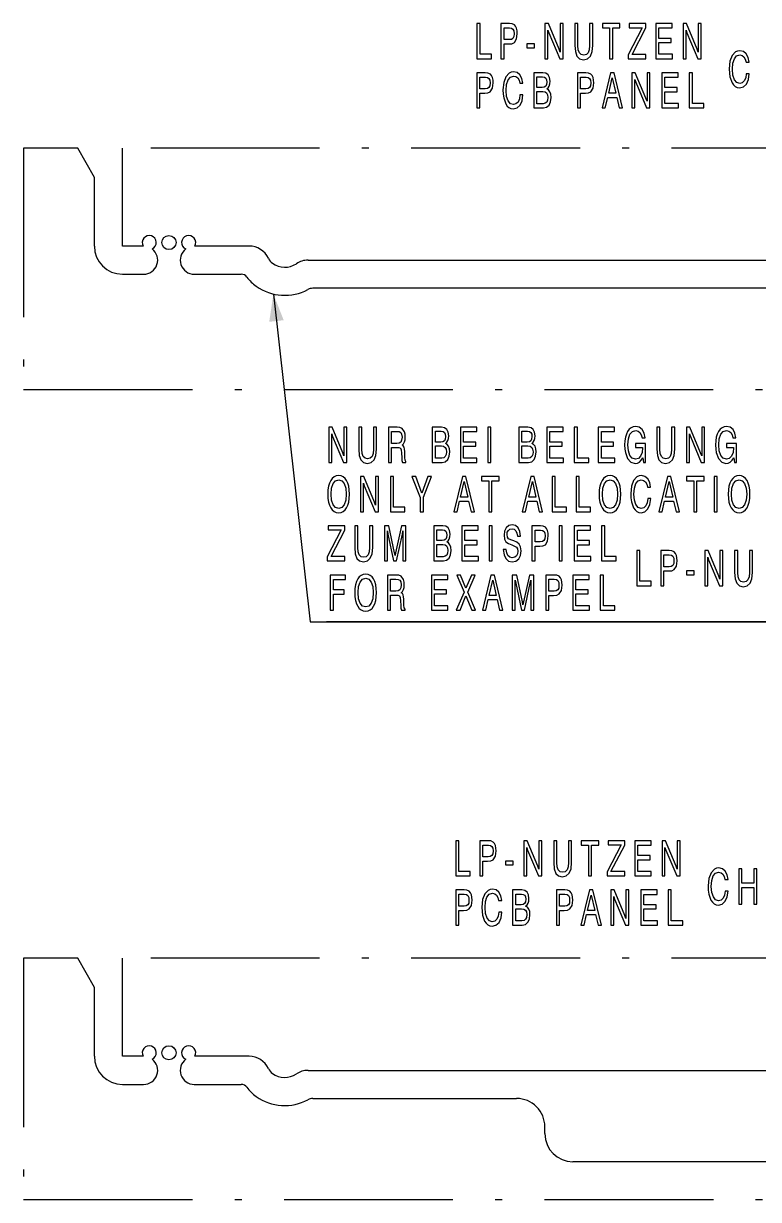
# Model space of a CAD drawing. Extents: x 42 to 318, y 14 to 287.
# Drawn here: x 216 to 268.2, y 187.4 to 271 of the extents above; entities that cross this region are included whole.
import ezdxf

# ---------------------------------------------------------------- set-up
doc = ezdxf.new("R2010")
doc.units = 0
doc.linetypes.add('DASHDOT', pattern=[18.5, 12, -3, 0.5, -3])
doc.layers.get('0').update_dxf_attribs({"linetype": 'CONTINUOUS'})

msp = doc.modelspace()

# ---------------------------------------------------------------- linework, layer by layer
at = {"color": 7, "linetype": 'DASHDOT'}
for p, q in [((215.990829, 262.176575), (215.990829, 262.153564)), ((219.856964, 262.176575), (215.990829, 262.176575)), ((215.990829, 262.153564), (215.990829, 245.029068)), ((311.02301, 262.176575), (223.02301, 262.176575)), ((215.990829, 245.029068), (317.998901, 245.029068)), ((219.857285, 204.585495), (215.995514, 204.585495)), ((215.995514, 204.585495), (215.995514, 187.443192)), ((311.02301, 204.585495), (223.02301, 204.585495)), ((215.995514, 187.443192), (317.995422, 187.443192))]:
    msp.add_line(p, q, dxfattribs=at)
at = {"color": 7}
for p, q in [((221.02301, 260.094452), (219.856964, 262.176575)), ((223.02301, 255.211945), (223.02301, 262.176575)), ((221.02301, 255.211945), (221.02301, 260.094452)), ((224.48999, 255.211945), (223.02301, 255.211945)), ((232.02301, 255.211945), (228.156021, 255.211945)), ((236.205322, 254.211945), (282.630188, 254.211945)), ((223.02301, 253.211945), (224.52301, 253.211945)), ((228.123016, 253.211945), (231.458069, 253.211945)), ((297.499023, 252.211945), (236.547012, 252.211945)), ((221.02301, 202.503937), (219.857285, 204.585495)), ((223.02301, 197.621429), (223.02301, 204.585495)), ((221.02301, 197.621429), (221.02301, 202.503937)), ((224.48999, 197.621429), (223.02301, 197.621429)), ((232.02301, 197.621429), (228.156021, 197.621429)), ((236.205322, 196.621429), (282.630188, 196.621429)), ((223.02301, 195.621429), (224.52301, 195.621429)), ((228.123016, 195.621429), (231.458069, 195.621429)), ((236.547012, 194.621429), (251.02301, 194.621429)), ((253.02301, 192.121429), (253.02301, 192.621429)), ((279.02301, 190.121429), (255.02301, 190.121429))]:
    msp.add_line(p, q, dxfattribs=at)
for points in [[(248.197037, 268.532532), (249.229889, 268.532532), (249.229889, 268.848938), (248.420792, 268.848938), (248.420792, 271.032532), (248.197037, 271.032532)], [(249.906174, 268.532532), (250.12767, 268.532532), (250.12767, 269.58609), (250.462158, 269.58609), (250.683655, 269.599976), (250.85994, 269.68692), (251.013626, 269.937256), (251.067871, 270.309296), (251.052048, 270.514465), (251.013626, 270.691772), (250.948074, 270.834351), (250.862198, 270.93866), (250.694946, 271.015137), (250.505096, 271.032532), (249.906174, 271.032532)], [(253.032913, 268.532532), (253.243103, 268.532532), (253.243103, 270.559662), (253.304123, 270.375366), (254.079346, 268.532532), (254.318909, 268.532532), (254.318909, 271.032532), (254.108719, 271.032532), (254.108719, 269.005402), (254.034134, 269.217499), (253.27475, 271.032532), (253.032913, 271.032532)], [(255.155655, 269.481781), (255.191818, 269.033234), (255.307083, 268.716827), (255.496933, 268.529053), (255.765884, 268.462982), (256.050659, 268.529053), (256.258575, 268.720306), (256.385132, 269.036713), (256.428101, 269.481781), (256.428101, 271.032532), (256.206604, 271.032532), (256.206604, 269.478302), (256.179474, 269.172302), (256.102631, 268.960205), (255.973816, 268.831543), (255.790741, 268.789825), (255.605423, 268.831543), (255.476593, 268.956726), (255.39975, 269.172302), (255.377151, 269.478302), (255.377151, 271.032532), (255.155655, 271.032532)], [(257.626465, 268.532532), (257.847931, 268.532532), (257.847931, 270.730042), (258.360992, 270.730042), (258.360992, 271.032532), (257.113403, 271.032532), (257.113403, 270.730042), (257.626465, 270.730042)], [(258.946869, 268.532532), (260.196686, 268.532532), (260.196686, 268.838501), (259.222595, 268.838501), (260.196686, 270.719604), (260.196686, 271.032532), (259.01239, 271.032532), (259.01239, 270.736969), (259.941284, 270.736969), (258.946869, 268.814178)], [(260.909149, 268.532532), (262.086639, 268.532532), (262.086639, 268.845459), (261.128357, 268.845459), (261.128357, 269.683441), (261.996246, 269.683441), (261.996246, 269.975494), (261.128357, 269.975494), (261.128357, 270.723083), (262.068573, 270.723083), (262.068573, 271.032532), (260.909149, 271.032532)], [(262.851074, 268.532532), (263.061249, 268.532532), (263.061249, 270.559662), (263.122284, 270.375366), (263.897491, 268.532532), (264.137054, 268.532532), (264.137054, 271.032532), (263.92688, 271.032532), (263.92688, 269.005402), (263.852295, 269.217499), (263.092896, 271.032532), (262.851074, 271.032532)], [(250.12767, 269.88858), (250.12767, 270.726563), (250.514145, 270.726563), (250.661057, 270.702209), (250.762756, 270.63266), (250.823776, 270.504028), (250.844116, 270.309296), (250.823776, 270.104156), (250.760498, 269.975494), (250.652008, 269.905975), (250.498322, 269.88858)], [(251.735107, 269.31488), (252.282043, 269.31488), (252.282043, 269.589569), (251.735107, 269.589569)], [(267.333862, 267.460907), (267.293182, 267.172302), (267.195984, 266.953247), (267.051361, 266.814178), (266.870544, 266.765503), (266.658081, 266.835022), (266.495361, 267.036713), (266.38913, 267.356598), (266.352997, 267.777313), (266.386871, 268.208466), (266.488586, 268.528351), (266.651306, 268.726563), (266.872803, 268.796082), (267.040039, 268.761322), (267.173401, 268.660492), (267.266052, 268.500549), (267.320313, 268.281494), (267.537262, 268.281494), (267.47171, 268.618774), (267.333862, 268.876068), (267.134979, 269.03949), (266.881836, 269.098602), (266.7146, 269.074249), (266.567688, 269.008179), (266.330383, 268.750885), (266.178955, 268.347565), (266.126984, 267.819031), (266.138275, 267.513062), (266.176697, 267.241852), (266.323608, 266.817657), (266.427551, 266.664673), (266.554138, 266.553406), (266.696503, 266.487335), (266.859253, 266.462982), (267.130463, 266.532532), (267.345154, 266.730713), (267.487549, 267.04715), (267.548553, 267.460907)], [(248.197037, 265.032532), (248.418518, 265.032532), (248.418518, 266.08609), (248.753021, 266.08609), (248.974503, 266.099976), (249.150787, 266.18692), (249.304474, 266.437256), (249.358719, 266.809296), (249.342896, 267.014465), (249.304474, 267.191772), (249.238937, 267.334351), (249.153046, 267.43866), (248.985809, 267.515137), (248.795959, 267.532532), (248.197037, 267.532532)], [(251.257706, 265.960907), (251.217026, 265.672302), (251.119843, 265.453247), (250.975204, 265.314178), (250.794388, 265.265503), (250.58194, 265.335022), (250.41922, 265.536713), (250.313004, 265.856598), (250.27684, 266.277313), (250.31073, 266.708466), (250.412445, 267.028351), (250.575165, 267.226563), (250.796661, 267.296082), (250.963898, 267.261322), (251.097244, 267.160492), (251.189911, 267.000549), (251.244156, 266.781494), (251.461121, 266.781494), (251.395569, 267.118774), (251.257706, 267.376068), (251.058823, 267.53949), (250.805695, 267.598602), (250.638443, 267.574249), (250.491547, 267.508179), (250.254227, 267.250885), (250.102814, 266.847565), (250.050827, 266.319031), (250.062134, 266.013062), (250.100555, 265.741852), (250.247452, 265.317657), (250.35141, 265.164673), (250.477982, 265.053406), (250.620361, 264.987335), (250.783096, 264.962982), (251.054306, 265.032532), (251.269012, 265.230713), (251.411392, 265.54715), (251.472412, 265.960907)], [(252.23233, 265.032532), (252.921661, 265.032532), (253.152176, 265.084686), (253.323944, 265.237671), (253.432434, 265.470642), (253.470856, 265.78009), (253.448257, 266.002625), (253.387238, 266.179962), (253.290054, 266.308624), (253.161224, 266.381622), (253.260666, 266.468567), (253.335251, 266.59024), (253.378189, 266.739777), (253.394012, 266.924042), (253.360107, 267.188293), (253.265182, 267.379547), (253.106979, 267.494293), (252.887756, 267.532532), (252.23233, 267.532532)], [(255.347763, 265.032532), (255.56926, 265.032532), (255.56926, 266.08609), (255.903748, 266.08609), (256.125244, 266.099976), (256.301514, 266.18692), (256.4552, 266.437256), (256.50946, 266.809296), (256.493622, 267.014465), (256.4552, 267.191772), (256.389679, 267.334351), (256.303772, 267.43866), (256.136536, 267.515137), (255.946686, 267.532532), (255.347763, 267.532532)], [(257.09082, 265.032532), (257.319092, 265.032532), (257.493103, 265.78009), (258.132721, 265.78009), (258.304474, 265.032532), (258.544037, 265.032532), (257.938354, 267.532532), (257.694244, 267.532532)], [(259.209045, 265.032532), (259.41922, 265.032532), (259.41922, 267.059662), (259.480255, 266.875366), (260.255463, 265.032532), (260.495026, 265.032532), (260.495026, 267.532532), (260.284821, 267.532532), (260.284821, 265.505402), (260.210236, 265.717499), (259.450867, 267.532532), (259.209045, 267.532532)], [(261.34082, 265.032532), (262.518311, 265.032532), (262.518311, 265.345459), (261.560028, 265.345459), (261.560028, 266.183441), (262.427917, 266.183441), (262.427917, 266.475494), (261.560028, 266.475494), (261.560028, 267.223083), (262.500244, 267.223083), (262.500244, 267.532532), (261.34082, 267.532532)], [(263.285004, 265.032532), (264.317871, 265.032532), (264.317871, 265.348938), (263.508759, 265.348938), (263.508759, 267.532532), (263.285004, 267.532532)], [(248.418518, 266.38858), (248.418518, 267.226563), (248.804993, 267.226563), (248.951904, 267.202209), (249.053604, 267.13266), (249.114624, 267.004028), (249.134964, 266.809296), (249.114624, 266.604156), (249.051346, 266.475494), (248.942871, 266.405975), (248.789185, 266.38858)], [(252.453812, 266.482452), (252.453812, 267.247406), (252.858368, 267.247406), (252.996231, 267.223083), (253.093414, 267.153534), (253.152176, 267.038788), (253.172516, 266.875366), (253.149918, 266.698029), (253.088898, 266.572876), (252.98494, 266.503326), (252.840286, 266.482452)], [(255.56926, 266.38858), (255.56926, 267.226563), (255.955734, 267.226563), (256.102631, 267.202209), (256.204346, 267.13266), (256.26535, 267.004028), (256.285706, 266.809296), (256.26535, 266.604156), (256.202087, 266.475494), (256.093597, 266.405975), (255.939911, 266.38858)], [(257.560913, 266.072174), (257.816284, 267.174408), (258.067169, 266.072174)], [(252.453812, 265.335022), (252.453812, 266.204285), (252.87645, 266.204285), (253.036911, 266.179962), (253.152176, 266.103455), (253.219986, 265.971344), (253.244843, 265.783569), (253.222244, 265.588867), (253.156708, 265.449768), (253.048218, 265.362854), (252.901306, 265.335022)], [(237.677048, 239.831818), (237.887238, 239.831818), (237.887238, 241.858932), (237.948257, 241.674652), (238.723465, 239.831818), (238.963028, 239.831818), (238.963028, 242.331818), (238.752838, 242.331818), (238.752838, 240.304703), (238.678268, 240.5168), (237.918869, 242.331818), (237.677048, 242.331818)], [(239.799789, 240.781052), (239.835953, 240.33252), (239.951218, 240.016098), (240.141052, 239.828339), (240.410004, 239.762283), (240.694778, 239.828339), (240.90271, 240.019577), (241.029266, 240.335983), (241.07222, 240.781052), (241.07222, 242.331818), (240.850723, 242.331818), (240.850723, 240.777573), (240.823608, 240.471588), (240.746765, 240.259491), (240.617935, 240.130844), (240.434875, 240.089127), (240.249542, 240.130844), (240.120712, 240.256012), (240.043869, 240.471588), (240.021271, 240.777573), (240.021271, 242.331818), (239.799789, 242.331818)], [(241.911224, 242.331818), (241.911224, 239.831818), (242.130447, 239.831818), (242.130447, 240.902756), (242.487549, 240.902756), (242.659317, 240.892319), (242.765533, 240.840164), (242.824295, 240.721939), (242.849167, 240.502884), (242.862717, 240.176041), (242.874023, 239.977859), (242.905655, 239.831818), (243.161057, 239.831818), (243.161057, 239.901352), (243.106812, 240.002197), (243.086472, 240.193436), (243.06839, 240.603729), (243.052567, 240.777573), (243.023193, 240.913177), (242.968948, 241.007065), (242.883057, 241.069641), (242.977982, 241.163528), (243.04805, 241.292175), (243.090988, 241.448639), (243.106812, 241.639877), (243.090988, 241.834595), (243.052567, 242.004974), (242.896622, 242.244888), (242.731628, 242.317917), (242.541794, 242.331818)], [(242.128189, 242.039749), (242.50563, 242.039749), (242.666092, 242.022354), (242.783615, 241.959778), (242.853683, 241.838074), (242.87854, 241.632935), (242.853683, 241.420837), (242.785873, 241.285233), (242.66835, 241.212204), (242.50563, 241.191345), (242.128189, 241.191345)], [(245.031189, 239.831818), (245.720505, 239.831818), (245.951035, 239.883972), (246.122803, 240.036957), (246.231293, 240.269928), (246.269714, 240.579376), (246.247101, 240.80191), (246.186081, 240.979248), (246.088898, 241.107895), (245.960083, 241.180908), (246.059525, 241.267838), (246.134109, 241.389542), (246.177048, 241.539047), (246.192871, 241.723328), (246.158966, 241.987595), (246.064041, 242.178833), (245.905838, 242.293564), (245.686615, 242.331818), (245.031189, 242.331818)], [(245.25267, 241.281754), (245.25267, 242.046692), (245.657227, 242.046692), (245.79509, 242.022354), (245.892273, 241.95282), (245.951035, 241.838074), (245.971375, 241.674652), (245.948776, 241.49733), (245.887756, 241.372147), (245.783783, 241.302612), (245.639145, 241.281754)], [(247.027359, 239.831818), (248.204865, 239.831818), (248.204865, 240.144745), (247.246582, 240.144745), (247.246582, 240.982727), (248.114456, 240.982727), (248.114456, 241.274796), (247.246582, 241.274796), (247.246582, 242.022354), (248.186783, 242.022354), (248.186783, 242.331818), (247.027359, 242.331818)], [(248.976074, 239.831818), (249.197556, 239.831818), (249.197556, 242.331818), (248.976074, 242.331818)], [(251.171661, 239.831818), (251.860977, 239.831818), (252.091507, 239.883972), (252.263275, 240.036957), (252.371765, 240.269928), (252.410187, 240.579376), (252.387573, 240.80191), (252.326553, 240.979248), (252.22937, 241.107895), (252.100555, 241.180908), (252.199997, 241.267838), (252.274582, 241.389542), (252.31752, 241.539047), (252.333344, 241.723328), (252.299438, 241.987595), (252.204514, 242.178833), (252.04631, 242.293564), (251.827072, 242.331818), (251.171661, 242.331818)], [(251.393143, 241.281754), (251.393143, 242.046692), (251.797699, 242.046692), (251.935562, 242.022354), (252.032745, 241.95282), (252.091507, 241.838074), (252.111847, 241.674652), (252.089249, 241.49733), (252.028229, 241.372147), (251.924255, 241.302612), (251.779617, 241.281754)], [(253.167831, 239.831818), (254.345337, 239.831818), (254.345337, 240.144745), (253.387054, 240.144745), (253.387054, 240.982727), (254.254929, 240.982727), (254.254929, 241.274796), (253.387054, 241.274796), (253.387054, 242.022354), (254.327255, 242.022354), (254.327255, 242.331818), (253.167831, 242.331818)], [(255.11203, 239.831818), (256.144867, 239.831818), (256.144867, 240.148224), (255.33577, 240.148224), (255.33577, 242.331818), (255.11203, 242.331818)], [(256.821167, 239.831818), (257.998657, 239.831818), (257.998657, 240.144745), (257.040405, 240.144745), (257.040405, 240.982727), (257.908264, 240.982727), (257.908264, 241.274796), (257.040405, 241.274796), (257.040405, 242.022354), (257.980591, 242.022354), (257.980591, 242.331818), (256.821167, 242.331818)], [(259.981293, 240.165619), (260.028748, 239.831818), (260.173401, 239.831818), (260.173401, 241.180908), (259.461456, 241.180908), (259.461456, 240.899277), (259.969971, 240.899277), (259.969971, 240.867981), (259.933838, 240.53418), (259.829865, 240.283829), (259.671661, 240.123886), (259.465973, 240.071732), (259.23999, 240.137802), (259.068207, 240.335983), (258.959717, 240.655884), (258.923553, 241.090515), (258.959717, 241.521667), (259.070465, 241.838074), (259.244507, 242.03627), (259.481812, 242.105804), (259.649048, 242.067566), (259.78241, 241.966721), (259.877319, 241.799835), (259.931549, 241.577301), (260.146271, 241.577301), (260.073944, 241.921524), (259.933838, 242.178833), (259.734924, 242.338776), (259.481812, 242.397888), (259.30777, 242.373535), (259.154083, 242.304001), (259.018494, 242.192734), (258.905487, 242.043228), (258.815094, 241.85199), (258.749542, 241.625977), (258.708862, 241.365204), (258.695313, 241.076599), (258.708862, 240.78801), (258.749542, 240.530701), (258.903229, 240.116943), (259.136017, 239.852676), (259.434357, 239.762283), (259.599335, 239.7901), (259.743988, 239.863113), (259.872803, 239.988281)], [(260.983032, 240.781052), (261.019196, 240.33252), (261.13446, 240.016098), (261.32428, 239.828339), (261.593262, 239.762283), (261.878021, 239.828339), (262.085938, 240.019577), (262.212524, 240.335983), (262.255463, 240.781052), (262.255463, 242.331818), (262.033966, 242.331818), (262.033966, 240.777573), (262.006836, 240.471588), (261.929993, 240.259491), (261.801178, 240.130844), (261.618103, 240.089127), (261.43277, 240.130844), (261.303955, 240.256012), (261.227112, 240.471588), (261.204498, 240.777573), (261.204498, 242.331818), (260.983032, 242.331818)], [(263.092194, 239.831818), (263.302399, 239.831818), (263.302399, 241.858932), (263.363403, 241.674652), (264.138611, 239.831818), (264.378204, 239.831818), (264.378204, 242.331818), (264.167999, 242.331818), (264.167999, 240.304703), (264.093414, 240.5168), (263.334045, 242.331818), (263.092194, 242.331818)], [(266.439911, 240.165619), (266.487366, 239.831818), (266.632019, 239.831818), (266.632019, 241.180908), (265.920105, 241.180908), (265.920105, 240.899277), (266.428619, 240.899277), (266.428619, 240.867981), (266.392456, 240.53418), (266.288483, 240.283829), (266.13028, 240.123886), (265.924622, 240.071732), (265.698608, 240.137802), (265.526825, 240.335983), (265.418335, 240.655884), (265.382202, 241.090515), (265.418335, 241.521667), (265.529083, 241.838074), (265.703125, 242.03627), (265.94043, 242.105804), (266.107666, 242.067566), (266.241028, 241.966721), (266.335938, 241.799835), (266.390198, 241.577301), (266.604889, 241.577301), (266.532562, 241.921524), (266.392456, 242.178833), (266.193573, 242.338776), (265.94043, 242.397888), (265.766418, 242.373535), (265.612732, 242.304001), (265.477112, 242.192734), (265.364105, 242.043228), (265.273712, 241.85199), (265.20816, 241.625977), (265.16748, 241.365204), (265.153931, 241.076599), (265.16748, 240.78801), (265.20816, 240.530701), (265.361847, 240.116943), (265.594635, 239.852676), (265.892975, 239.762283), (266.057953, 239.7901), (266.202606, 239.863113), (266.331421, 239.988281)], [(245.25267, 240.134323), (245.25267, 241.003586), (245.675308, 241.003586), (245.83577, 240.979248), (245.951035, 240.902756), (246.018845, 240.770615), (246.043701, 240.582855), (246.021103, 240.388153), (245.955551, 240.249069), (245.847076, 240.16214), (245.700165, 240.134323)], [(251.393143, 240.134323), (251.393143, 241.003586), (251.815781, 241.003586), (251.976242, 240.979248), (252.091507, 240.902756), (252.159317, 240.770615), (252.184174, 240.582855), (252.161575, 240.388153), (252.096024, 240.249069), (251.987549, 240.16214), (251.840637, 240.134323)], [(237.609238, 237.580078), (237.620544, 237.281052), (237.661224, 237.020279), (237.726761, 236.794266), (237.814911, 236.606506), (237.925659, 236.456985), (238.056747, 236.349197), (238.20816, 236.286621), (238.379929, 236.262283), (238.549438, 236.286621), (238.700867, 236.349197), (238.831955, 236.456985), (238.942688, 236.606506), (239.030838, 236.794266), (239.094116, 237.020279), (239.132538, 237.281052), (239.148361, 237.580078), (239.134796, 237.875626), (239.094116, 238.136414), (239.02858, 238.362411), (238.942688, 238.550171), (238.831955, 238.699692), (238.700867, 238.80748), (238.549438, 238.873535), (238.379929, 238.897888), (238.20816, 238.873535), (238.056747, 238.80748), (237.925659, 238.699692), (237.814911, 238.550171), (237.726761, 238.362411), (237.661224, 238.136414), (237.620544, 237.875626)], [(237.837509, 237.580078), (237.873672, 238.01123), (237.982162, 238.334595), (238.153931, 238.532791), (238.379929, 238.602325), (238.603683, 238.532791), (238.775452, 238.334595), (238.881668, 238.01123), (238.92009, 237.580078), (238.881668, 237.145447), (238.775452, 236.822083), (238.603683, 236.623886), (238.379929, 236.557831), (238.153931, 236.623886), (237.982162, 236.822083), (237.873672, 237.145447)], [(239.924088, 236.331818), (240.134277, 236.331818), (240.134277, 238.358932), (240.195297, 238.174652), (240.970505, 236.331818), (241.210083, 236.331818), (241.210083, 238.831818), (240.999893, 238.831818), (240.999893, 236.804703), (240.925308, 237.0168), (240.165924, 238.831818), (239.924088, 238.831818)], [(242.055878, 236.331818), (243.08873, 236.331818), (243.08873, 236.648224), (242.279617, 236.648224), (242.279617, 238.831818), (242.055878, 238.831818)], [(244.395584, 236.331818), (244.395584, 237.357544), (244.974167, 238.831818), (244.714249, 238.831818), (244.282578, 237.649628), (243.848633, 238.831818), (243.570648, 238.831818), (244.174088, 237.333206), (244.174088, 236.331818)], [(246.566299, 236.331818), (246.794571, 236.331818), (246.968597, 237.079376), (247.6082, 237.079376), (247.779968, 236.331818), (248.019531, 236.331818), (247.413834, 238.831818), (247.169739, 238.831818)], [(247.036392, 237.37146), (247.291794, 238.473679), (247.542664, 237.37146)], [(249.046143, 236.331818), (249.267624, 236.331818), (249.267624, 238.529312), (249.78067, 238.529312), (249.78067, 238.831818), (248.533096, 238.831818), (248.533096, 238.529312), (249.046143, 238.529312)], [(251.415741, 236.331818), (251.644012, 236.331818), (251.818039, 237.079376), (252.457642, 237.079376), (252.62941, 236.331818), (252.868973, 236.331818), (252.263275, 238.831818), (252.01918, 238.831818)], [(251.885849, 237.37146), (252.141235, 238.473679), (252.392105, 237.37146)], [(253.536224, 236.331818), (254.569092, 236.331818), (254.569092, 236.648224), (253.759979, 236.648224), (253.759979, 238.831818), (253.536224, 238.831818)], [(255.245361, 236.331818), (256.278229, 236.331818), (256.278229, 236.648224), (255.469116, 236.648224), (255.469116, 238.831818), (255.245361, 238.831818)], [(256.88446, 237.580078), (256.895752, 237.281052), (256.936432, 237.020279), (257.001984, 236.794266), (257.090118, 236.606506), (257.200867, 236.456985), (257.33194, 236.349197), (257.483368, 236.286621), (257.655151, 236.262283), (257.824646, 236.286621), (257.976074, 236.349197), (258.107147, 236.456985), (258.217896, 236.606506), (258.30603, 236.794266), (258.369324, 237.020279), (258.407745, 237.281052), (258.423553, 237.580078), (258.410004, 237.875626), (258.369324, 238.136414), (258.303772, 238.362411), (258.217896, 238.550171), (258.107147, 238.699692), (257.976074, 238.80748), (257.824646, 238.873535), (257.655151, 238.897888), (257.483368, 238.873535), (257.33194, 238.80748), (257.200867, 238.699692), (257.090118, 238.550171), (257.001984, 238.362411), (256.936432, 238.136414), (256.895752, 237.875626)], [(257.112732, 237.580078), (257.148865, 238.01123), (257.257355, 238.334595), (257.429138, 238.532791), (257.655151, 238.602325), (257.878876, 238.532791), (258.050659, 238.334595), (258.156891, 238.01123), (258.195313, 237.580078), (258.156891, 237.145447), (258.050659, 236.822083), (257.878876, 236.623886), (257.655151, 236.557831), (257.429138, 236.623886), (257.257355, 236.822083), (257.148865, 237.145447)], [(260.338379, 237.260193), (260.297699, 236.971588), (260.2005, 236.752548), (260.055878, 236.613464), (259.875061, 236.564774), (259.662628, 236.634323), (259.499878, 236.835983), (259.393677, 237.155884), (259.357513, 237.576599), (259.391418, 238.007751), (259.493103, 238.327652), (259.655823, 238.525833), (259.877319, 238.595383), (260.044556, 238.560608), (260.177917, 238.459778), (260.270569, 238.299835), (260.324829, 238.08078), (260.541779, 238.08078), (260.476257, 238.418045), (260.338379, 238.675354), (260.139496, 238.838776), (259.886353, 238.897888), (259.719116, 238.873535), (259.572205, 238.80748), (259.3349, 238.550171), (259.183472, 238.146835), (259.1315, 237.618332), (259.142792, 237.312347), (259.181213, 237.041138), (259.328125, 236.616943), (259.432098, 236.463943), (259.558655, 236.352676), (259.70105, 236.286621), (259.86377, 236.262283), (260.134979, 236.331818), (260.34967, 236.530014), (260.492065, 236.84642), (260.553101, 237.260193)], [(261.132202, 236.331818), (261.360474, 236.331818), (261.534485, 237.079376), (262.174072, 237.079376), (262.345856, 236.331818), (262.585419, 236.331818), (261.979736, 238.831818), (261.735626, 238.831818)], [(261.602295, 237.37146), (261.857666, 238.473679), (262.108551, 237.37146)], [(263.61203, 236.331818), (263.833496, 236.331818), (263.833496, 238.529312), (264.346558, 238.529312), (264.346558, 238.831818), (263.098969, 238.831818), (263.098969, 238.529312), (263.61203, 238.529312)], [(265.047699, 236.331818), (265.269196, 236.331818), (265.269196, 238.831818), (265.047699, 238.831818)], [(266.053955, 237.580078), (266.065247, 237.281052), (266.105927, 237.020279), (266.171478, 236.794266), (266.259613, 236.606506), (266.370361, 236.456985), (266.501465, 236.349197), (266.652893, 236.286621), (266.824646, 236.262283), (266.994141, 236.286621), (267.145569, 236.349197), (267.276672, 236.456985), (267.38739, 236.606506), (267.475555, 236.794266), (267.538818, 237.020279), (267.57724, 237.281052), (267.593079, 237.580078), (267.579498, 237.875626), (267.538818, 238.136414), (267.473297, 238.362411), (267.38739, 238.550171), (267.276672, 238.699692), (267.145569, 238.80748), (266.994141, 238.873535), (266.824646, 238.897888), (266.652893, 238.873535), (266.501465, 238.80748), (266.370361, 238.699692), (266.259613, 238.550171), (266.171478, 238.362411), (266.105927, 238.136414), (266.065247, 237.875626)], [(266.282227, 237.580078), (266.31839, 238.01123), (266.42688, 238.334595), (266.598633, 238.532791), (266.824646, 238.602325), (267.048401, 238.532791), (267.220154, 238.334595), (267.326385, 238.01123), (267.364807, 237.580078), (267.326385, 237.145447), (267.220154, 236.822083), (267.048401, 236.623886), (266.824646, 236.557831), (266.598633, 236.623886), (266.42688, 236.822083), (266.31839, 237.145447)], [(237.568558, 232.831818), (238.81839, 232.831818), (238.81839, 233.137802), (237.844299, 233.137802), (238.81839, 235.01889), (238.81839, 235.331818), (237.634109, 235.331818), (237.634109, 235.03627), (238.563004, 235.03627), (237.568558, 233.113464)], [(239.52179, 233.781052), (239.557953, 233.33252), (239.673218, 233.016098), (239.863068, 232.828339), (240.132019, 232.762283), (240.416794, 232.828339), (240.62471, 233.019577), (240.751282, 233.335983), (240.79422, 233.781052), (240.79422, 235.331818), (240.572739, 235.331818), (240.572739, 233.777573), (240.545609, 233.471588), (240.468765, 233.259491), (240.339951, 233.130844), (240.156876, 233.089127), (239.971558, 233.130844), (239.842728, 233.256012), (239.765884, 233.471588), (239.743286, 233.777573), (239.743286, 235.331818), (239.52179, 235.331818)], [(241.836639, 234.963257), (241.872803, 234.744202), (242.281876, 232.831818), (242.489807, 232.831818), (242.907928, 234.744202), (242.94635, 234.963257), (242.94635, 232.831818), (243.161057, 232.831818), (243.161057, 235.331818), (242.844635, 235.331818), (242.426529, 233.419434), (242.390366, 233.214294), (242.351944, 233.419434), (241.949646, 235.331818), (241.63324, 235.331818), (241.63324, 232.831818), (241.836639, 232.831818)], [(245.128372, 232.831818), (245.817688, 232.831818), (246.048218, 232.883972), (246.219986, 233.036957), (246.328476, 233.269928), (246.366898, 233.579376), (246.344299, 233.80191), (246.283264, 233.979248), (246.186081, 234.107895), (246.057266, 234.180908), (246.156708, 234.267838), (246.231293, 234.389542), (246.274231, 234.539047), (246.290054, 234.723328), (246.256149, 234.987595), (246.161224, 235.178833), (246.003021, 235.293564), (245.783783, 235.331818), (245.128372, 235.331818)], [(245.349854, 234.281754), (245.349854, 235.046692), (245.75441, 235.046692), (245.892273, 235.022354), (245.989456, 234.95282), (246.048218, 234.838074), (246.068558, 234.674652), (246.045959, 234.49733), (245.98494, 234.372147), (245.880981, 234.302612), (245.736328, 234.281754)], [(247.124542, 232.831818), (248.302048, 232.831818), (248.302048, 233.144745), (247.343765, 233.144745), (247.343765, 233.982727), (248.211639, 233.982727), (248.211639, 234.274796), (247.343765, 234.274796), (247.343765, 235.022354), (248.283966, 235.022354), (248.283966, 235.331818), (247.124542, 235.331818)], [(249.073257, 232.831818), (249.294739, 232.831818), (249.294739, 235.331818), (249.073257, 235.331818)], [(250.074997, 233.655884), (250.12471, 233.273407), (250.251282, 232.995239), (250.447906, 232.82486), (250.712341, 232.765747), (250.972244, 232.82486), (251.168869, 232.981323), (251.293182, 233.228195), (251.336121, 233.555038), (251.299957, 233.826248), (251.202774, 234.031403), (251.040054, 234.160049), (250.829865, 234.250458), (250.608368, 234.330429), (250.454681, 234.4104), (250.364288, 234.525146), (250.337158, 234.716385), (250.359772, 234.876328), (250.432083, 235.004974), (250.542831, 235.084946), (250.69426, 235.116241), (250.847946, 235.081467), (250.965469, 234.980637), (251.042313, 234.817215), (251.078476, 234.59816), (251.288666, 234.59816), (251.245712, 234.931961), (251.130447, 235.182312), (250.949646, 235.342255), (250.707825, 235.397888), (250.465988, 235.342255), (250.282928, 235.189255), (250.16539, 234.956299), (250.126968, 234.657272), (250.160873, 234.382584), (250.262573, 234.194824), (250.434341, 234.066177), (250.671661, 233.965332), (250.86377, 233.88884), (251.003891, 233.812347), (251.087509, 233.697601), (251.116898, 233.5168), (251.087509, 233.329041), (251.008408, 233.182999), (250.881836, 233.09259), (250.710083, 233.06131), (250.536057, 233.099548), (250.404968, 233.221252), (250.319077, 233.405533), (250.287445, 233.655884)], [(252.109589, 232.831818), (252.331085, 232.831818), (252.331085, 233.885361), (252.665573, 233.885361), (252.887054, 233.899277), (253.063339, 233.986206), (253.217026, 234.236542), (253.271271, 234.608597), (253.255447, 234.813736), (253.217026, 234.991074), (253.151489, 235.133621), (253.065613, 235.23793), (252.898361, 235.314438), (252.708511, 235.331818), (252.109589, 235.331818)], [(252.331085, 234.187866), (252.331085, 235.025833), (252.71756, 235.025833), (252.864456, 235.001495), (252.966156, 234.931961), (253.027191, 234.803299), (253.047531, 234.608597), (253.027191, 234.403442), (252.963898, 234.274796), (252.855423, 234.205246), (252.701736, 234.187866)], [(254.037964, 232.831818), (254.259445, 232.831818), (254.259445, 235.331818), (254.037964, 235.331818)], [(255.114288, 232.831818), (256.291779, 232.831818), (256.291779, 233.144745), (255.333511, 233.144745), (255.333511, 233.982727), (256.201385, 233.982727), (256.201385, 234.274796), (255.333511, 234.274796), (255.333511, 235.022354), (256.273712, 235.022354), (256.273712, 235.331818), (255.114288, 235.331818)], [(257.058472, 232.831818), (258.091339, 232.831818), (258.091339, 233.148224), (257.282227, 233.148224), (257.282227, 235.331818), (257.058472, 235.331818)], [(245.349854, 233.134323), (245.349854, 234.003586), (245.772491, 234.003586), (245.932953, 233.979248), (246.048218, 233.902756), (246.116028, 233.770615), (246.140884, 233.582855), (246.118286, 233.388153), (246.052734, 233.249069), (245.94426, 233.16214), (245.797348, 233.134323)], [(259.551727, 231.066467), (260.584595, 231.066467), (260.584595, 231.382874), (259.775482, 231.382874), (259.775482, 233.566467), (259.551727, 233.566467)], [(261.260895, 231.066467), (261.482361, 231.066467), (261.482361, 232.12001), (261.816864, 232.12001), (262.038361, 232.133926), (262.21463, 232.220856), (262.368317, 232.471191), (262.422577, 232.843246), (262.406738, 233.048386), (262.368317, 233.225723), (262.302795, 233.368271), (262.216888, 233.47258), (262.049652, 233.549088), (261.859802, 233.566467), (261.260895, 233.566467)], [(261.482361, 232.422516), (261.482361, 233.260483), (261.868835, 233.260483), (262.015747, 233.236145), (262.117462, 233.166611), (262.178467, 233.037949), (262.198822, 232.843246), (262.178467, 232.638092), (262.115204, 232.509445), (262.006714, 232.439896), (261.853027, 232.422516)], [(264.387634, 231.066467), (264.597809, 231.066467), (264.597809, 233.093582), (264.658844, 232.909302), (265.434052, 231.066467), (265.673615, 231.066467), (265.673615, 233.566467), (265.46344, 233.566467), (265.46344, 231.539352), (265.388855, 231.75145), (264.629456, 233.566467), (264.387634, 233.566467)], [(266.510376, 232.015701), (266.546539, 231.567169), (266.661804, 231.250748), (266.851624, 231.062988), (267.120575, 230.996933), (267.405365, 231.062988), (267.613281, 231.254227), (267.739838, 231.570633), (267.782806, 232.015701), (267.782806, 233.566467), (267.56131, 233.566467), (267.56131, 232.012222), (267.53418, 231.706238), (267.457336, 231.494141), (267.328522, 231.365494), (267.145447, 231.323776), (266.960114, 231.365494), (266.831299, 231.490662), (266.754456, 231.706238), (266.731842, 232.012222), (266.731842, 233.566467), (266.510376, 233.566467)], [(237.779007, 229.331818), (238.000488, 229.331818), (238.000488, 230.461853), (238.759888, 230.461853), (238.759888, 230.767838), (238.000488, 230.767838), (238.000488, 231.51889), (238.870621, 231.51889), (238.870621, 231.831818), (237.779007, 231.831818)], [(239.526566, 230.580078), (239.537872, 230.281052), (239.578552, 230.020279), (239.644104, 229.794266), (239.732239, 229.606506), (239.842987, 229.456985), (239.974075, 229.349197), (240.125488, 229.286621), (240.297256, 229.262283), (240.466766, 229.286621), (240.618195, 229.349197), (240.749283, 229.456985), (240.860016, 229.606506), (240.948166, 229.794266), (241.011444, 230.020279), (241.049866, 230.281052), (241.065689, 230.580078), (241.052124, 230.875626), (241.011444, 231.136414), (240.945908, 231.362411), (240.860016, 231.550171), (240.749283, 231.699692), (240.618195, 231.80748), (240.466766, 231.873535), (240.297256, 231.897888), (240.125488, 231.873535), (239.974075, 231.80748), (239.842987, 231.699692), (239.732239, 231.550171), (239.644104, 231.362411), (239.578552, 231.136414), (239.537872, 230.875626)], [(239.754837, 230.580078), (239.791, 231.01123), (239.89949, 231.334595), (240.071259, 231.532791), (240.297256, 231.602325), (240.521011, 231.532791), (240.69278, 231.334595), (240.798996, 231.01123), (240.837418, 230.580078), (240.798996, 230.145447), (240.69278, 229.822083), (240.521011, 229.623886), (240.297256, 229.557831), (240.071259, 229.623886), (239.89949, 229.822083), (239.791, 230.145447)], [(241.843674, 231.831818), (241.843674, 229.331818), (242.062912, 229.331818), (242.062912, 230.402756), (242.419998, 230.402756), (242.591766, 230.392319), (242.697998, 230.340164), (242.75676, 230.221939), (242.781616, 230.002884), (242.795181, 229.676041), (242.806473, 229.477859), (242.83812, 229.331818), (243.093506, 229.331818), (243.093506, 229.401352), (243.039261, 229.502197), (243.018921, 229.693436), (243.000839, 230.103729), (242.985016, 230.277573), (242.955643, 230.413177), (242.901398, 230.507065), (242.815521, 230.569641), (242.910446, 230.663528), (242.980499, 230.792175), (243.023438, 230.948639), (243.039261, 231.139877), (243.023438, 231.334595), (242.985016, 231.504974), (242.829071, 231.744888), (242.664093, 231.817917), (242.474243, 231.831818)], [(244.963638, 229.331818), (246.141144, 229.331818), (246.141144, 229.644745), (245.182861, 229.644745), (245.182861, 230.482727), (246.050735, 230.482727), (246.050735, 230.774796), (245.182861, 230.774796), (245.182861, 231.522354), (246.123062, 231.522354), (246.123062, 231.831818), (244.963638, 231.831818)], [(246.73381, 229.331818), (247.002747, 229.331818), (247.411835, 230.343643), (247.829941, 229.331818), (248.101151, 229.331818), (247.542908, 230.618332), (248.071777, 231.831818), (247.814117, 231.831818), (247.420868, 230.906921), (247.034393, 231.831818), (246.763184, 231.831818), (247.292053, 230.611374)], [(248.594376, 229.331818), (248.822647, 229.331818), (248.996674, 230.079376), (249.636276, 230.079376), (249.808044, 229.331818), (250.047607, 229.331818), (249.44191, 231.831818), (249.197815, 231.831818)], [(250.918259, 231.463257), (250.954422, 231.244202), (251.363495, 229.331818), (251.571426, 229.331818), (251.989548, 231.244202), (252.027969, 231.463257), (252.027969, 229.331818), (252.242676, 229.331818), (252.242676, 231.831818), (251.926254, 231.831818), (251.508148, 229.919434), (251.471985, 229.714294), (251.433563, 229.919434), (251.031265, 231.831818), (250.714859, 231.831818), (250.714859, 229.331818), (250.918259, 229.331818)], [(253.090729, 229.331818), (253.31221, 229.331818), (253.31221, 230.385361), (253.646698, 230.385361), (253.868195, 230.399277), (254.044479, 230.486206), (254.198166, 230.736542), (254.252411, 231.108597), (254.236588, 231.313736), (254.198166, 231.491074), (254.132629, 231.633621), (254.046738, 231.73793), (253.879486, 231.814438), (253.689651, 231.831818), (253.090729, 231.831818)], [(255.014572, 229.331818), (256.192078, 229.331818), (256.192078, 229.644745), (255.23381, 229.644745), (255.23381, 230.482727), (256.101685, 230.482727), (256.101685, 230.774796), (255.23381, 230.774796), (255.23381, 231.522354), (256.174011, 231.522354), (256.174011, 231.831818), (255.014572, 231.831818)], [(256.958771, 229.331818), (257.991638, 229.331818), (257.991638, 229.648224), (257.182526, 229.648224), (257.182526, 231.831818), (256.958771, 231.831818)], [(263.089813, 231.848801), (263.636749, 231.848801), (263.636749, 232.123489), (263.089813, 232.123489)], [(242.060654, 231.539749), (242.43808, 231.539749), (242.598541, 231.522354), (242.71608, 231.459778), (242.786133, 231.338074), (242.810989, 231.132935), (242.786133, 230.920837), (242.718338, 230.785233), (242.600815, 230.712204), (242.43808, 230.691345), (242.060654, 230.691345)], [(249.064468, 230.37146), (249.319855, 231.473679), (249.570724, 230.37146)], [(253.31221, 230.687866), (253.31221, 231.525833), (253.698685, 231.525833), (253.845596, 231.501495), (253.947296, 231.431961), (254.008316, 231.303299), (254.028656, 231.108597), (254.008316, 230.903442), (253.945038, 230.774796), (253.836548, 230.705246), (253.682861, 230.687866)], [(246.697037, 210.442017), (247.729889, 210.442017), (247.729889, 210.758423), (246.920792, 210.758423), (246.920792, 212.942017), (246.697037, 212.942017)], [(248.406174, 210.442017), (248.62767, 210.442017), (248.62767, 211.49556), (248.962158, 211.49556), (249.183655, 211.509476), (249.35994, 211.596405), (249.513626, 211.846741), (249.567871, 212.218796), (249.552048, 212.423935), (249.513626, 212.601273), (249.448074, 212.74382), (249.362198, 212.848129), (249.194946, 212.924637), (249.005096, 212.942017), (248.406174, 212.942017)], [(248.62767, 211.798065), (248.62767, 212.636032), (249.014145, 212.636032), (249.161057, 212.611694), (249.262756, 212.54216), (249.323776, 212.413498), (249.344116, 212.218796), (249.323776, 212.013641), (249.260498, 211.884995), (249.152008, 211.815445), (248.998322, 211.798065)], [(251.532913, 210.442017), (251.743103, 210.442017), (251.743103, 212.469131), (251.804123, 212.284851), (252.579346, 210.442017), (252.818909, 210.442017), (252.818909, 212.942017), (252.608719, 212.942017), (252.608719, 210.914902), (252.534134, 211.126999), (251.77475, 212.942017), (251.532913, 212.942017)], [(253.655655, 211.391251), (253.691818, 210.942719), (253.807083, 210.626297), (253.996933, 210.438538), (254.265884, 210.372482), (254.550659, 210.438538), (254.758575, 210.629776), (254.885147, 210.946182), (254.928085, 211.391251), (254.928085, 212.942017), (254.706604, 212.942017), (254.706604, 211.387772), (254.679474, 211.081787), (254.602631, 210.86969), (254.473816, 210.741043), (254.290741, 210.699326), (254.105423, 210.741043), (253.976593, 210.866211), (253.89975, 211.081787), (253.877151, 211.387772), (253.877151, 212.942017), (253.655655, 212.942017)], [(256.126465, 210.442017), (256.347931, 210.442017), (256.347931, 212.639511), (256.860992, 212.639511), (256.860992, 212.942017), (255.613419, 212.942017), (255.613419, 212.639511), (256.126465, 212.639511)], [(257.446869, 210.442017), (258.696686, 210.442017), (258.696686, 210.748001), (257.722595, 210.748001), (258.696686, 212.629089), (258.696686, 212.942017), (257.51239, 212.942017), (257.51239, 212.646469), (258.441284, 212.646469), (257.446869, 210.723663)], [(259.409149, 210.442017), (260.586639, 210.442017), (260.586639, 210.754944), (259.628357, 210.754944), (259.628357, 211.592926), (260.496246, 211.592926), (260.496246, 211.884995), (259.628357, 211.884995), (259.628357, 212.632553), (260.568573, 212.632553), (260.568573, 212.942017), (259.409149, 212.942017)], [(261.351074, 210.442017), (261.561249, 210.442017), (261.561249, 212.469131), (261.622284, 212.284851), (262.397491, 210.442017), (262.637054, 210.442017), (262.637054, 212.942017), (262.42688, 212.942017), (262.42688, 210.914902), (262.352295, 211.126999), (261.592896, 212.942017), (261.351074, 212.942017)], [(250.235107, 211.22435), (250.782043, 211.22435), (250.782043, 211.499039), (250.235107, 211.499039)], [(265.833862, 209.370392), (265.793182, 209.081787), (265.695984, 208.862747), (265.551361, 208.723663), (265.370544, 208.674973), (265.158081, 208.744522), (264.995361, 208.946182), (264.88913, 209.266083), (264.852997, 209.686798), (264.886871, 210.11795), (264.988586, 210.437851), (265.151306, 210.636032), (265.372803, 210.705582), (265.540039, 210.670807), (265.673401, 210.569977), (265.766052, 210.410034), (265.820313, 210.190979), (266.037262, 210.190979), (265.97171, 210.528244), (265.833862, 210.785553), (265.634979, 210.948975), (265.381836, 211.008087), (265.2146, 210.983734), (265.067688, 210.917679), (264.830383, 210.66037), (264.678955, 210.257034), (264.626984, 209.728531), (264.638275, 209.422546), (264.676697, 209.151337), (264.823608, 208.727142), (264.927551, 208.574142), (265.054138, 208.462875), (265.196503, 208.39682), (265.359253, 208.372482), (265.630463, 208.442017), (265.845154, 208.640213), (265.987549, 208.956619), (266.048553, 209.370392)], [(266.808472, 208.442017), (267.029968, 208.442017), (267.029968, 209.613785), (267.872986, 209.613785), (267.872986, 208.442017), (268.094452, 208.442017), (268.094452, 210.942017), (267.872986, 210.942017), (267.872986, 209.91629), (267.029968, 209.91629), (267.029968, 210.942017), (266.808472, 210.942017)], [(246.697037, 206.942017), (246.918518, 206.942017), (246.918518, 207.99556), (247.253021, 207.99556), (247.474503, 208.009476), (247.650787, 208.096405), (247.804474, 208.346741), (247.858719, 208.718796), (247.842896, 208.923935), (247.804474, 209.101273), (247.738937, 209.24382), (247.653046, 209.348129), (247.485809, 209.424637), (247.295959, 209.442017), (246.697037, 209.442017)], [(246.918518, 208.298065), (246.918518, 209.136032), (247.304993, 209.136032), (247.451904, 209.111694), (247.553604, 209.04216), (247.614624, 208.913498), (247.634964, 208.718796), (247.614624, 208.513641), (247.551346, 208.384995), (247.442871, 208.315445), (247.289185, 208.298065)], [(249.757706, 207.870392), (249.717026, 207.581787), (249.619843, 207.362747), (249.475204, 207.223663), (249.294388, 207.174973), (249.08194, 207.244522), (248.91922, 207.446182), (248.813004, 207.766083), (248.77684, 208.186798), (248.81073, 208.61795), (248.912445, 208.937851), (249.075165, 209.136032), (249.296661, 209.205582), (249.463898, 209.170807), (249.597244, 209.069977), (249.689911, 208.910034), (249.744156, 208.690979), (249.961121, 208.690979), (249.895569, 209.028244), (249.757706, 209.285553), (249.558823, 209.448975), (249.305695, 209.508087), (249.138443, 209.483734), (248.991547, 209.417679), (248.754227, 209.16037), (248.602814, 208.757034), (248.550827, 208.228531), (248.562134, 207.922546), (248.600555, 207.651337), (248.747452, 207.227142), (248.85141, 207.074142), (248.977982, 206.962875), (249.120361, 206.89682), (249.283096, 206.872482), (249.554306, 206.942017), (249.769012, 207.140213), (249.911392, 207.456619), (249.972412, 207.870392)], [(250.73233, 206.942017), (251.421661, 206.942017), (251.652176, 206.994171), (251.823944, 207.147156), (251.932434, 207.380127), (251.970856, 207.689575), (251.948257, 207.912109), (251.887238, 208.089447), (251.790054, 208.218094), (251.661224, 208.291107), (251.760666, 208.378036), (251.835251, 208.499741), (251.878189, 208.649246), (251.894012, 208.833527), (251.860107, 209.097794), (251.765182, 209.289032), (251.606979, 209.403763), (251.387756, 209.442017), (250.73233, 209.442017)], [(250.953812, 208.391953), (250.953812, 209.156891), (251.358368, 209.156891), (251.496231, 209.132553), (251.593414, 209.063019), (251.652176, 208.948273), (251.672516, 208.784851), (251.649918, 208.607529), (251.588898, 208.482346), (251.48494, 208.412811), (251.340286, 208.391953)], [(253.847763, 206.942017), (254.06926, 206.942017), (254.06926, 207.99556), (254.403748, 207.99556), (254.625229, 208.009476), (254.801514, 208.096405), (254.9552, 208.346741), (255.009445, 208.718796), (254.993622, 208.923935), (254.9552, 209.101273), (254.889664, 209.24382), (254.803787, 209.348129), (254.636536, 209.424637), (254.446686, 209.442017), (253.847763, 209.442017)], [(254.06926, 208.298065), (254.06926, 209.136032), (254.455734, 209.136032), (254.602631, 209.111694), (254.704346, 209.04216), (254.765366, 208.913498), (254.785706, 208.718796), (254.765366, 208.513641), (254.702072, 208.384995), (254.593597, 208.315445), (254.439911, 208.298065)], [(255.590805, 206.942017), (255.819077, 206.942017), (255.993103, 207.689575), (256.632721, 207.689575), (256.804474, 206.942017), (257.044037, 206.942017), (256.438354, 209.442017), (256.194244, 209.442017)], [(256.060913, 207.981659), (256.316284, 209.083878), (256.567169, 207.981659)], [(257.709045, 206.942017), (257.91922, 206.942017), (257.91922, 208.969131), (257.980255, 208.784851), (258.755463, 206.942017), (258.995026, 206.942017), (258.995026, 209.442017), (258.784821, 209.442017), (258.784821, 207.414902), (258.710236, 207.626999), (257.950867, 209.442017), (257.709045, 209.442017)], [(259.84082, 206.942017), (261.018311, 206.942017), (261.018311, 207.254944), (260.060028, 207.254944), (260.060028, 208.092926), (260.927917, 208.092926), (260.927917, 208.384995), (260.060028, 208.384995), (260.060028, 209.132553), (261.000244, 209.132553), (261.000244, 209.442017), (259.84082, 209.442017)], [(261.785004, 206.942017), (262.817871, 206.942017), (262.817871, 207.258423), (262.008759, 207.258423), (262.008759, 209.442017), (261.785004, 209.442017)], [(250.953812, 207.244522), (250.953812, 208.113785), (251.37645, 208.113785), (251.536911, 208.089447), (251.652176, 208.012955), (251.719986, 207.880814), (251.744843, 207.693054), (251.722244, 207.498352), (251.656708, 207.359268), (251.548218, 207.272339), (251.401306, 207.244522)]]:
    msp.add_lwpolyline(points, close=True, dxfattribs=at)
for points in [[(233.742584, 251.805649), (236.364685, 228.51123), (296.148529, 228.51123)], [(300.123749, 251.768158), (297.27771, 228.51123), (237.50528, 228.51123)]]:
    msp.add_lwpolyline(points, dxfattribs=at)
for centre in [(226.323013, 255.461945), (226.323013, 197.871429)]:
    msp.add_circle(centre, 0.5, dxfattribs=at)
for centre, radius, start, end in [((224.923004, 255.461945), 0.5, 294.439856, 210.000003), ((227.723007, 255.461945), 0.5, 329.999999, 245.560146), ((223.02301, 255.211945), 2, 180.000005, 269.999997), ((224.52301, 254.211945), 1, 269.999997, 52.636552), ((228.123016, 254.211945), 1, 127.363453, 269.999997), ((232.02301, 253.711945), 1.5, 24.903947, 90.000003), ((234.199844, 254.72258), 0.9, 204.903944, 234.647396), ((236.205322, 252.711945), 1.5, 90.000003, 123.557316), ((234.547012, 255.211945), 1.5, 234.647396, 303.557311), ((231.458069, 252.711945), 0.5, 36.253828, 90.000003), ((234.199844, 254.72258), 2.9, 216.253833, 234.647382), ((234.547012, 255.211945), 3.5, 234.647396, 298.072485), ((236.547012, 251.461945), 0.75, 90.000003, 118.072483), ((224.923004, 197.871429), 0.5, 294.439856, 210.000003), ((227.723007, 197.871429), 0.5, 329.999999, 245.560146), ((223.02301, 197.621429), 2, 180.000005, 269.999997), ((224.52301, 196.621429), 1, 269.999997, 52.636552), ((228.123016, 196.621429), 1, 127.363453, 269.999997), ((232.02301, 196.121429), 1.5, 24.903947, 90.000003), ((234.199844, 197.132065), 0.9, 204.903944, 234.647396), ((236.205322, 195.121429), 1.5, 90.000003, 123.557316), ((231.458069, 195.121429), 0.5, 36.253828, 90.000003), ((234.547012, 197.621429), 1.5, 234.647396, 303.557311), ((234.199844, 197.132065), 2.9, 216.253833, 234.647382), ((234.547012, 197.621429), 3.5, 234.647396, 298.072485), ((236.547012, 193.871429), 0.75, 90.000003, 118.072483), ((251.02301, 192.621429), 2, 0, 90.000003), ((255.02301, 192.121429), 2, 180.000005, 269.999997)]:
    msp.add_arc(centre, radius, start, end, dxfattribs=at)
msp.add_solid([(234.473068, 249.943817), (233.742584, 251.805649), (233.44429, 249.828018)], dxfattribs=at)

doc.saveas('drawing.dxf')
